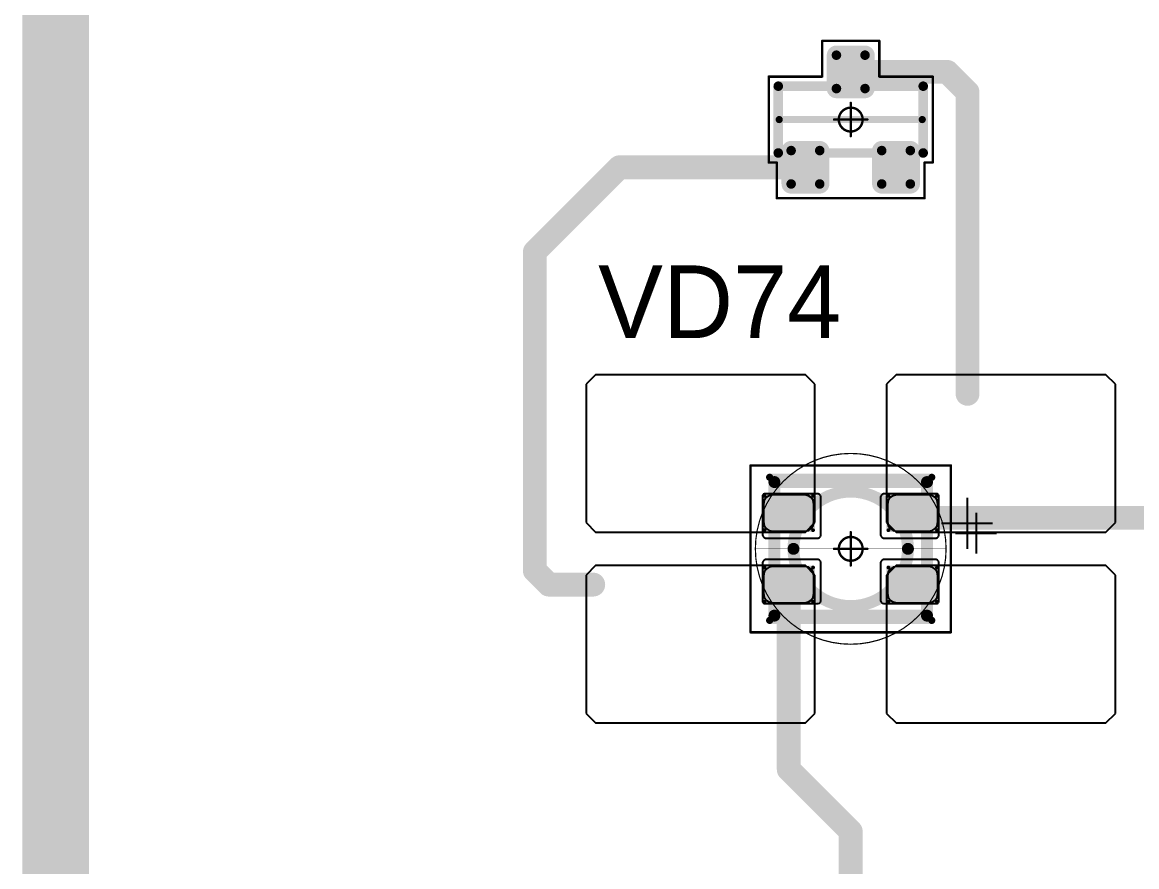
# Model space of a CAD drawing. Header units: millimetres. Extents: x 0 to 400, y 0 to 511.
# Drawn here: x 162.62 to 186, y 234.84 to 252.54 of the extents above; entities that cross this region are included whole.
import ezdxf

# ---------------------------------------------------------------- set-up
doc = ezdxf.new("R2010")
doc.units = ezdxf.units.MM
for name, color, linetype in [('Mechanical13', 56, 'Continuous'), ('Mechanical15', 56, 'Continuous'), ('Mechanical2', 216, 'Continuous'), ('TopLayer', 1, 'Continuous'), ('TopOverlay', 2, 'Continuous'), ('TopPaste', 8, 'Continuous'), ('TopSolder', 216, 'Continuous')]:
    doc.layers.add(name, color=color, linetype=linetype)

# ---------------------------------------------------------------- blocks, each defined once
blk = doc.blocks.new('SOT23_523')
at = {"layer": 'Mechanical13', "const_width": 0.2}
for points in [[(-0.7, 1.52), (0.7, 1.52)], [(-0.7, 1.52), (-0.7, -1.52)], [(0.7, 1.52), (0.7, -1.52)], [(-0.7, -1.52), (0.7, -1.52)]]:
    blk.add_lwpolyline(points, dxfattribs=at)
at = {"layer": 'Mechanical13', "const_width": 0.1}
for points in [[(-0.75, 1.52, 1), (-0.65, 1.52, 1)], [(-0.75, 1.52, 1), (-0.65, 1.52, 1)], [(0.65, 1.52, 1), (0.75, 1.52, 1)], [(0.65, 1.52, 1), (0.75, 1.52, 1)], [(-0.75, -1.52, 1), (-0.65, -1.52, 1)], [(-0.75, -1.52, 1), (-0.65, -1.52, 1)], [(0.65, -1.52, 1), (0.75, -1.52, 1)], [(0.65, -1.52, 1), (0.75, -1.52, 1)]]:
    blk.add_lwpolyline(points, format="xyb", close=True, dxfattribs=at)
at = {"layer": 'Mechanical15', "const_width": 0.05}
for points in [[(-0.9, 1.72), (-0.9, 1.55)], [(-0.9, 1.72), (0.9, 1.72)], [(0.9, 1.72), (0.9, 0.6)], [(-1.65, 1.55), (-1.65, -1.55)], [(-1.65, 1.55), (-0.9, 1.55)], [(0.9, 0.6), (1.65, 0.6)], [(1.65, 0.6), (1.65, -0.6)], [(0, 0.35), (0, -0.35)], [(-0.35, 0), (0.35, 0)], [(0.9, -0.6), (1.65, -0.6)], [(0.9, -0.6), (0.9, -1.72)], [(-1.65, -1.55), (-0.9, -1.55)], [(-0.9, -1.55), (-0.9, -1.72)], [(-0.9, -1.72), (0.9, -1.72)]]:
    blk.add_lwpolyline(points, dxfattribs=at)
at = {"layer": 'Mechanical15'}
for points, const_width in [([(-0.913, 1.72, 1), (-0.888, 1.72, 1)], 0.025), ([(-0.913, 1.72, 1), (-0.888, 1.72, 1)], 0.025), ([(0.888, 1.72, 1), (0.913, 1.72, 1)], 0.025), ([(0.888, 1.72, 1), (0.913, 1.72, 1)], 0.025), ([(-1.662, 1.55, 1), (-1.637, 1.55, 1)], 0.025), ([(-1.662, 1.55, 1), (-1.637, 1.55, 1)], 0.025), ([(-0.913, 1.55, 1), (-0.888, 1.55, 1)], 0.025), ([(-0.913, 1.55, 1), (-0.888, 1.55, 1)], 0.025), ([(0.888, 0.6, 1), (0.913, 0.6, 1)], 0.025), ([(0.888, 0.6, 1), (0.913, 0.6, 1)], 0.025), ([(1.637, 0.6, 1), (1.662, 0.6, 1)], 0.025), ([(1.637, 0.6, 1), (1.662, 0.6, 1)], 0.025), ([(0.25, 0, 1), (-0.25, 0, 1)], 0.05), ([(-0.012, 0.35, 1), (0.012, 0.35, 1)], 0.025), ([(-0.362, 0, 1), (-0.337, 0, 1)], 0.025), ([(-0.262, 0, 1), (-0.238, 0, 1)], 0.025), ([(0.238, 0, 1), (0.262, 0, 1)], 0.025), ([(0.337, 0, 1), (0.362, 0, 1)], 0.025), ([(-0.012, -0.35, 1), (0.012, -0.35, 1)], 0.025), ([(0.888, -0.6, 1), (0.913, -0.6, 1)], 0.025), ([(0.888, -0.6, 1), (0.913, -0.6, 1)], 0.025), ([(1.637, -0.6, 1), (1.662, -0.6, 1)], 0.025), ([(1.637, -0.6, 1), (1.662, -0.6, 1)], 0.025), ([(-1.662, -1.55, 1), (-1.637, -1.55, 1)], 0.025), ([(-1.662, -1.55, 1), (-1.637, -1.55, 1)], 0.025), ([(-0.913, -1.55, 1), (-0.888, -1.55, 1)], 0.025), ([(-0.913, -1.55, 1), (-0.888, -1.55, 1)], 0.025), ([(-0.913, -1.72, 1), (-0.888, -1.72, 1)], 0.025), ([(-0.913, -1.72, 1), (-0.888, -1.72, 1)], 0.025), ([(0.888, -1.72, 1), (0.913, -1.72, 1)], 0.025), ([(0.888, -1.72, 1), (0.913, -1.72, 1)], 0.025)]:
    blk.add_lwpolyline(points, format="xyb", close=True, dxfattribs=dict(at, const_width=const_width))
at = {"layer": 'TopLayer', "const_width": 0.1}
for points in [[(-1.4, 1.25, 1), (-1.3, 1.25, 1)], [(-0.7, 1.25, 1), (-0.6, 1.25, 1)], [(-1.4, 0.65, 1), (-1.3, 0.65, 1)], [(-0.7, 0.65, 1), (-0.6, 0.65, 1)], [(0.6, 0.3, 1), (0.7, 0.3, 1)], [(1.3, 0.3, 1), (1.4, 0.3, 1)], [(0.6, -0.3, 1), (0.7, -0.3, 1)], [(1.3, -0.3, 1), (1.4, -0.3, 1)], [(-1.4, -0.65, 1), (-1.3, -0.65, 1)], [(-0.7, -0.65, 1), (-0.6, -0.65, 1)], [(-1.4, -1.25, 1), (-1.3, -1.25, 1)], [(-0.7, -1.25, 1), (-0.6, -1.25, 1)]]:
    blk.add_lwpolyline(points, format="xyb", close=True, dxfattribs=at)
at = {"layer": 'TopLayer'}
for points in [[(-1.45, 1.25), (-1.45, 0.65), (-0.55, 1.25), (-0.55, 0.65)], [(-1.35, 1.35), (-1.35, 0.55), (-0.65, 1.35), (-0.65, 0.55)], [(0.55, 0.3), (0.55, -0.3), (1.45, 0.3), (1.45, -0.3)], [(0.65, 0.4), (0.65, -0.4), (1.35, 0.4), (1.35, -0.4)], [(-1.45, -0.65), (-1.45, -1.25), (-0.55, -0.65), (-0.55, -1.25)], [(-1.35, -0.55), (-1.35, -1.35), (-0.65, -0.55), (-0.65, -1.35)]]:
    blk.add_solid(points, dxfattribs=at)
at = {"layer": 'TopOverlay', "const_width": 0.15}
blk.add_lwpolyline([(0, 1.5), (0, -1.5)], dxfattribs=at)
at = {"layer": 'TopOverlay', "const_width": 0.075}
for points in [[(-0.038, 1.5, 1), (0.038, 1.5, 1)], [(-0.038, -1.5, 1), (0.038, -1.5, 1)]]:
    blk.add_lwpolyline(points, format="xyb", close=True, dxfattribs=at)
at = {"layer": 'TopPaste', "const_width": 0.075}
for points in [[(-1.387, 1.25, 1), (-1.313, 1.25, 1)], [(-0.687, 1.25, 1), (-0.613, 1.25, 1)], [(-1.387, 0.65, 1), (-1.313, 0.65, 1)], [(-0.687, 0.65, 1), (-0.613, 0.65, 1)], [(0.613, 0.3, 1), (0.687, 0.3, 1)], [(1.313, 0.3, 1), (1.387, 0.3, 1)], [(0.613, -0.3, 1), (0.687, -0.3, 1)], [(1.313, -0.3, 1), (1.387, -0.3, 1)], [(-1.387, -0.65, 1), (-1.313, -0.65, 1)], [(-0.687, -0.65, 1), (-0.613, -0.65, 1)], [(-1.387, -1.25, 1), (-1.313, -1.25, 1)], [(-0.687, -1.25, 1), (-0.613, -1.25, 1)]]:
    blk.add_lwpolyline(points, format="xyb", close=True, dxfattribs=at)
at = {"layer": 'TopPaste'}
for points in [[(-1.425, 1.25), (-1.425, 0.65), (-0.575, 1.25), (-0.575, 0.65)], [(-1.35, 1.325), (-1.35, 0.575), (-0.65, 1.325), (-0.65, 0.575)], [(0.575, 0.3), (0.575, -0.3), (1.425, 0.3), (1.425, -0.3)], [(0.65, 0.375), (0.65, -0.375), (1.35, 0.375), (1.35, -0.375)], [(-1.425, -0.65), (-1.425, -1.25), (-0.575, -0.65), (-0.575, -1.25)], [(-1.35, -0.575), (-1.35, -1.325), (-0.65, -0.575), (-0.65, -1.325)]]:
    blk.add_solid(points, dxfattribs=at)
at = {"layer": 'TopSolder', "const_width": 0.202}
for points in [[(-1.451, 1.25, 1), (-1.249, 1.25, 1)], [(-0.751, 1.25, 1), (-0.549, 1.25, 1)], [(-1.451, 0.65, 1), (-1.249, 0.65, 1)], [(-0.751, 0.65, 1), (-0.549, 0.65, 1)], [(0.549, 0.3, 1), (0.751, 0.3, 1)], [(1.249, 0.3, 1), (1.451, 0.3, 1)], [(0.549, -0.3, 1), (0.751, -0.3, 1)], [(1.249, -0.3, 1), (1.451, -0.3, 1)], [(-1.451, -0.65, 1), (-1.249, -0.65, 1)], [(-0.751, -0.65, 1), (-0.549, -0.65, 1)], [(-1.451, -1.25, 1), (-1.249, -1.25, 1)], [(-0.751, -1.25, 1), (-0.549, -1.25, 1)]]:
    blk.add_lwpolyline(points, format="xyb", close=True, dxfattribs=at)
at = {"layer": 'TopSolder'}
for points in [[(-1.35, 1.452), (-1.35, 0.448), (-0.65, 1.452), (-0.65, 0.448)], [(-1.552, 1.25), (-1.552, 0.65), (-0.448, 1.25), (-0.448, 0.65)], [(0.65, 0.502), (0.65, -0.502), (1.35, 0.502), (1.35, -0.502)], [(0.448, 0.3), (0.448, -0.3), (1.552, 0.3), (1.552, -0.3)], [(-1.35, -0.448), (-1.35, -1.452), (-0.65, -0.448), (-0.65, -1.452)], [(-1.552, -0.65), (-1.552, -1.25), (-0.448, -0.65), (-0.448, -1.25)]]:
    blk.add_solid(points, dxfattribs=at)
blk = doc.blocks.new('E65F_727')
at = {"layer": 'Mechanical13'}
for p, q in [((2.441, 1.071), (2.441, 0)), ((1.905, 0.536), (2.976, 0.536))]:
    blk.add_line(p, q, dxfattribs=at)
at = {"layer": 'Mechanical13', "const_width": 0.25}
for points in [[(-1.6, -1.4), (-1.6, 1.4)], [(-1.6, 1.4), (1.6, 1.4)], [(1.6, -1.4), (1.6, 1.4)], [(-1.6, -1.4), (1.6, -1.4)]]:
    blk.add_lwpolyline(points, dxfattribs=at)
at = {"layer": 'Mechanical13'}
for points, const_width in [([(-1.663, 1.4, 1), (-1.538, 1.4, 1)], 0.125), ([(-1.663, 1.4, 1), (-1.538, 1.4, 1)], 0.125), ([(1.537, 1.4, 1), (1.662, 1.4, 1)], 0.125), ([(1.537, 1.4, 1), (1.662, 1.4, 1)], 0.125), ([(1.2, 0, 1), (-1.2, 0, 1)], 0.25), ([(-1.263, 0, 1), (-1.138, 0, 1)], 0.125), ([(1.137, 0, 1), (1.262, 0, 1)], 0.125), ([(-1.663, -1.4, 1), (-1.538, -1.4, 1)], 0.125), ([(-1.663, -1.4, 1), (-1.538, -1.4, 1)], 0.125), ([(1.537, -1.4, 1), (1.662, -1.4, 1)], 0.125), ([(1.537, -1.4, 1), (1.662, -1.4, 1)], 0.125)]:
    blk.add_lwpolyline(points, format="xyb", close=True, dxfattribs=dict(at, const_width=const_width))
at = {"layer": 'Mechanical15', "const_width": 0.05}
for points in [[(-2.1, 1.75), (2.1, 1.75)], [(-2.1, -1.75), (-2.1, 1.75)], [(2.1, -1.75), (2.1, 1.75)], [(0, -0.35), (0, 0.35)], [(0, -0.35), (0, 0.35)], [(-0.35, 0), (0.35, 0)], [(-0.35, 0), (0.35, 0)], [(-2.1, -1.75), (2.1, -1.75)]]:
    blk.add_lwpolyline(points, dxfattribs=at)
at = {"layer": 'Mechanical15'}
for points, const_width in [([(-2.113, 1.75, 1), (-2.088, 1.75, 1)], 0.025), ([(-2.113, 1.75, 1), (-2.088, 1.75, 1)], 0.025), ([(2.087, 1.75, 1), (2.112, 1.75, 1)], 0.025), ([(2.087, 1.75, 1), (2.112, 1.75, 1)], 0.025), ([(0.25, 0, 1), (-0.25, 0, 1)], 0.05), ([(0.25, 0, 1), (-0.25, 0, 1)], 0.05), ([(-0.013, 0.35, 1), (0.012, 0.35, 1)], 0.025), ([(-0.013, 0.35, 1), (0.012, 0.35, 1)], 0.025), ([(-0.363, 0, 1), (-0.338, 0, 1)], 0.025), ([(-0.363, 0, 1), (-0.338, 0, 1)], 0.025), ([(-0.263, 0, 1), (-0.238, 0, 1)], 0.025), ([(-0.263, 0, 1), (-0.238, 0, 1)], 0.025), ([(0.237, 0, 1), (0.262, 0, 1)], 0.025), ([(0.237, 0, 1), (0.262, 0, 1)], 0.025), ([(0.337, 0, 1), (0.362, 0, 1)], 0.025), ([(0.337, 0, 1), (0.362, 0, 1)], 0.025), ([(-0.013, -0.35, 1), (0.012, -0.35, 1)], 0.025), ([(-0.013, -0.35, 1), (0.012, -0.35, 1)], 0.025), ([(-2.113, -1.75, 1), (-2.088, -1.75, 1)], 0.025), ([(-2.113, -1.75, 1), (-2.088, -1.75, 1)], 0.025), ([(2.087, -1.75, 1), (2.112, -1.75, 1)], 0.025), ([(2.087, -1.75, 1), (2.112, -1.75, 1)], 0.025)]:
    blk.add_lwpolyline(points, format="xyb", close=True, dxfattribs=dict(at, const_width=const_width))
at = {"layer": 'TopLayer'}
for p, q in [((-5.35, 3.65), (-5.55, 3.45)), ((-0.95, 3.65), (-5.35, 3.65)), ((-5.35, 3.65), (-5.35, 3.65)), ((-0.75, 3.45), (-0.95, 3.65)), ((0.95, 3.65), (0.75, 3.45)), ((5.35, 3.65), (0.95, 3.65)), ((0.95, 3.65), (0.95, 3.65)), ((5.55, 3.45), (5.35, 3.65)), ((-5.55, 3.45), (-5.55, 3.45)), ((-5.55, 3.45), (-5.55, 0.55)), ((-0.75, 0.55), (-0.75, 3.45)), ((0.75, 3.45), (0.75, 3.45)), ((0.75, 3.45), (0.75, 0.55)), ((5.55, 0.55), (5.55, 3.45)), ((-5.55, 0.55), (-5.35, 0.35)), ((-0.95, 0.35), (-0.75, 0.55)), ((0.75, 0.55), (0.95, 0.35)), ((5.35, 0.35), (5.55, 0.55)), ((-5.35, 0.35), (-0.95, 0.35)), ((0.95, 0.35), (5.35, 0.35)), ((-5.35, -0.35), (-5.55, -0.55)), ((-0.95, -0.35), (-5.35, -0.35)), ((-5.35, -0.35), (-5.35, -0.35)), ((-0.75, -0.55), (-0.95, -0.35)), ((0.95, -0.35), (0.75, -0.55)), ((5.35, -0.35), (0.95, -0.35)), ((0.95, -0.35), (0.95, -0.35)), ((5.55, -0.55), (5.35, -0.35)), ((-5.55, -0.55), (-5.55, -0.55)), ((-5.55, -0.55), (-5.55, -3.45)), ((-0.75, -3.45), (-0.75, -0.55)), ((0.75, -0.55), (0.75, -0.55)), ((0.75, -0.55), (0.75, -3.45)), ((5.55, -3.45), (5.55, -0.55)), ((-5.55, -3.45), (-5.35, -3.65)), ((-0.95, -3.65), (-0.75, -3.45)), ((0.75, -3.45), (0.95, -3.65)), ((5.35, -3.65), (5.55, -3.45)), ((-5.35, -3.65), (-0.95, -3.65)), ((0.95, -3.65), (5.35, -3.65))]:
    blk.add_line(p, q, dxfattribs=at)
at = {"layer": 'TopLayer', "const_width": 0.04}
for points in [[(-1.83, 1.11, 1), (-1.79, 1.11, 1)], [(-0.81, 1.11, 1), (-0.77, 1.11, 1)], [(0.77, 1.11, 1), (0.81, 1.11, 1)], [(1.79, 1.11, 1), (1.83, 1.11, 1)], [(-1.83, 0.39, 1), (-1.79, 0.39, 1)], [(-0.81, 0.39, 1), (-0.77, 0.39, 1)], [(0.77, 0.39, 1), (0.81, 0.39, 1)], [(1.79, 0.39, 1), (1.83, 0.39, 1)], [(-1.83, -0.39, 1), (-1.79, -0.39, 1)], [(-0.81, -0.39, 1), (-0.77, -0.39, 1)], [(0.77, -0.39, 1), (0.81, -0.39, 1)], [(1.79, -0.39, 1), (1.83, -0.39, 1)], [(-1.83, -1.11, 1), (-1.79, -1.11, 1)], [(-0.81, -1.11, 1), (-0.77, -1.11, 1)], [(0.77, -1.11, 1), (0.81, -1.11, 1)], [(1.79, -1.11, 1), (1.83, -1.11, 1)]]:
    blk.add_lwpolyline(points, format="xyb", close=True, dxfattribs=at)
at = {"layer": 'TopLayer'}
for points in [[(-1.85, 1.11), (-1.85, 0.39), (-0.75, 1.11), (-0.75, 0.39)], [(-1.81, 1.15), (-1.81, 0.35), (-0.79, 1.15), (-0.79, 0.35)], [(0.75, 1.11), (0.75, 0.39), (1.85, 1.11), (1.85, 0.39)], [(0.79, 1.15), (0.79, 0.35), (1.81, 1.15), (1.81, 0.35)], [(-1.85, -0.39), (-1.85, -1.11), (-0.75, -0.39), (-0.75, -1.11)], [(-1.81, -0.35), (-1.81, -1.15), (-0.79, -0.35), (-0.79, -1.15)], [(0.75, -0.39), (0.75, -1.11), (1.85, -0.39), (1.85, -1.11)], [(0.79, -0.35), (0.79, -1.15), (1.81, -0.35), (1.81, -1.15)]]:
    blk.add_solid(points, dxfattribs=at)
at = {"layer": 'TopOverlay'}
for p, q in [((2.628, 0.757), (2.628, -0.1)), ((2.2, 0.328), (3.057, 0.328))]:
    blk.add_line(p, q, dxfattribs=at)
at = {"layer": 'TopOverlay', "const_width": 0.15}
for points in [[(-1.7, 1.5), (1.7, 1.5)], [(-1.7, -1.5), (1.7, -1.5)]]:
    blk.add_lwpolyline(points, dxfattribs=at)
at = {"layer": 'TopOverlay', "const_width": 0.075}
for points in [[(-1.738, 1.5, 1), (-1.663, 1.5, 1)], [(1.662, 1.5, 1), (1.737, 1.5, 1)], [(-1.738, -1.5, 1), (-1.663, -1.5, 1)], [(1.662, -1.5, 1), (1.737, -1.5, 1)]]:
    blk.add_lwpolyline(points, format="xyb", close=True, dxfattribs=at)
at = {"layer": 'TopPaste'}
for p, q in [((-1.814, 1.011), (-1.829, 0.938)), ((-1.829, 0.938), (-1.829, 0.563)), ((-1.773, 1.073), (-1.814, 1.011)), ((-1.711, 1.114), (-1.773, 1.073)), ((-1.638, 1.129), (-1.711, 1.114)), ((-0.963, 1.129), (-1.638, 1.129)), ((-0.889, 1.114), (-0.963, 1.129)), ((-0.827, 1.073), (-0.889, 1.114)), ((-0.786, 1.011), (-0.827, 1.073)), ((-0.771, 0.938), (-0.786, 1.011)), ((-0.771, 0.563), (-0.771, 0.938)), ((0.786, 1.011), (0.771, 0.938)), ((0.771, 0.938), (0.771, 0.563)), ((0.827, 1.073), (0.786, 1.011)), ((0.889, 1.114), (0.827, 1.073)), ((0.962, 1.129), (0.889, 1.114)), ((1.637, 1.129), (0.962, 1.129)), ((1.711, 1.114), (1.637, 1.129)), ((1.773, 1.073), (1.711, 1.114)), ((1.814, 1.011), (1.773, 1.073)), ((1.829, 0.938), (1.814, 1.011)), ((1.829, 0.563), (1.829, 0.938)), ((-1.829, 0.563), (-1.814, 0.489)), ((-1.814, 0.489), (-1.773, 0.427)), ((-0.827, 0.427), (-0.786, 0.489)), ((-0.786, 0.489), (-0.771, 0.563)), ((0.771, 0.563), (0.786, 0.489)), ((0.786, 0.489), (0.827, 0.427)), ((1.773, 0.427), (1.814, 0.489)), ((1.814, 0.489), (1.829, 0.563)), ((-1.773, 0.427), (-1.711, 0.386)), ((-1.711, 0.386), (-1.638, 0.371)), ((-1.638, 0.371), (-0.963, 0.371)), ((-0.963, 0.371), (-0.889, 0.386)), ((-0.889, 0.386), (-0.827, 0.427)), ((0.827, 0.427), (0.889, 0.386)), ((0.889, 0.386), (0.962, 0.371)), ((0.962, 0.371), (1.637, 0.371)), ((1.637, 0.371), (1.711, 0.386)), ((1.711, 0.386), (1.773, 0.427)), ((-1.773, -0.427), (-1.814, -0.489)), ((-1.711, -0.386), (-1.773, -0.427)), ((-1.638, -0.371), (-1.711, -0.386)), ((-0.963, -0.371), (-1.638, -0.371)), ((-0.889, -0.386), (-0.963, -0.371)), ((-0.827, -0.427), (-0.889, -0.386)), ((-0.786, -0.489), (-0.827, -0.427)), ((0.827, -0.427), (0.786, -0.489)), ((0.889, -0.386), (0.827, -0.427)), ((0.962, -0.371), (0.889, -0.386)), ((1.637, -0.371), (0.962, -0.371)), ((1.711, -0.386), (1.637, -0.371)), ((1.773, -0.427), (1.711, -0.386)), ((1.814, -0.489), (1.773, -0.427)), ((-1.814, -0.489), (-1.829, -0.563)), ((-1.829, -0.563), (-1.829, -0.938)), ((-0.771, -0.563), (-0.786, -0.489)), ((-0.771, -0.938), (-0.771, -0.563)), ((0.786, -0.489), (0.771, -0.563)), ((0.771, -0.563), (0.771, -0.938)), ((1.829, -0.563), (1.814, -0.489)), ((1.829, -0.938), (1.829, -0.563)), ((-1.829, -0.938), (-1.814, -1.011)), ((-1.814, -1.011), (-1.773, -1.073)), ((-1.773, -1.073), (-1.711, -1.114)), ((-1.711, -1.114), (-1.638, -1.129)), ((-1.638, -1.129), (-0.963, -1.129)), ((-0.963, -1.129), (-0.889, -1.114)), ((-0.889, -1.114), (-0.827, -1.073)), ((-0.827, -1.073), (-0.786, -1.011)), ((-0.786, -1.011), (-0.771, -0.938)), ((0.771, -0.938), (0.786, -1.011)), ((0.786, -1.011), (0.827, -1.073)), ((0.827, -1.073), (0.889, -1.114)), ((0.889, -1.114), (0.962, -1.129)), ((0.962, -1.129), (1.637, -1.129)), ((1.637, -1.129), (1.711, -1.114)), ((1.711, -1.114), (1.773, -1.073)), ((1.773, -1.073), (1.814, -1.011)), ((1.814, -1.011), (1.829, -0.938))]:
    blk.add_line(p, q, dxfattribs=at)
at = {"layer": 'TopSolder'}
for p, q in [((-1.842, 1.129), (-1.85, 1.111)), ((-1.85, 1.111), (-1.85, 1.101)), ((-1.85, 1.101), (-1.85, 1.101)), ((-1.85, 1.101), (-1.85, 0.301)), ((-1.828, 1.143), (-1.842, 1.129)), ((-1.81, 1.151), (-1.828, 1.143)), ((-1.8, 1.151), (-1.81, 1.151)), ((-0.7, 1.151), (-1.8, 1.151)), ((-0.685, 1.151), (-0.7, 1.151)), ((-0.7, 1.151), (-0.7, 1.151)), ((-0.658, 1.139), (-0.685, 1.151)), ((-0.636, 1.118), (-0.658, 1.139)), ((-0.625, 1.09), (-0.636, 1.118)), ((-0.625, 1.076), (-0.625, 1.09)), ((-0.625, 0.301), (-0.625, 1.076)), ((0.636, 1.118), (0.625, 1.09)), ((0.625, 1.09), (0.625, 1.076)), ((0.625, 1.076), (0.625, 1.076)), ((0.625, 1.076), (0.625, 0.301)), ((0.657, 1.139), (0.636, 1.118)), ((0.685, 1.151), (0.657, 1.139)), ((0.7, 1.151), (0.685, 1.151)), ((1.8, 1.151), (0.7, 1.151)), ((1.81, 1.151), (1.8, 1.151)), ((1.8, 1.151), (1.8, 1.151)), ((1.828, 1.143), (1.81, 1.151)), ((1.842, 1.129), (1.828, 1.143)), ((1.85, 1.111), (1.842, 1.129)), ((1.85, 1.101), (1.85, 1.111)), ((1.85, 0.301), (1.85, 1.101)), ((-1.85, 0.301), (-1.85, 0.286)), ((-1.85, 0.286), (-1.839, 0.258)), ((-1.839, 0.258), (-1.818, 0.237)), ((-1.818, 0.237), (-1.79, 0.226)), ((-0.685, 0.226), (-0.658, 0.237)), ((-0.658, 0.237), (-0.636, 0.258)), ((-0.636, 0.258), (-0.625, 0.286)), ((-0.625, 0.286), (-0.625, 0.301)), ((-0.625, 0.301), (-0.625, 0.301)), ((0.625, 0.301), (0.625, 0.286)), ((0.625, 0.286), (0.636, 0.258)), ((0.636, 0.258), (0.657, 0.237)), ((0.657, 0.237), (0.685, 0.226)), ((1.79, 0.226), (1.817, 0.237)), ((1.817, 0.237), (1.839, 0.258)), ((1.839, 0.258), (1.85, 0.286)), ((1.85, 0.286), (1.85, 0.301)), ((1.85, 0.301), (1.85, 0.301)), ((-1.79, 0.226), (-1.775, 0.226)), ((-1.775, 0.226), (-1.775, 0.226)), ((-1.775, 0.226), (-0.7, 0.226)), ((-0.7, 0.226), (-0.685, 0.226)), ((0.685, 0.226), (0.7, 0.226)), ((0.7, 0.226), (0.7, 0.226)), ((0.7, 0.226), (1.775, 0.226)), ((1.775, 0.226), (1.79, 0.226)), ((-1.79, -0.224), (-1.818, -0.236)), ((-1.775, -0.224), (-1.79, -0.224)), ((-0.7, -0.224), (-1.775, -0.224)), ((-0.685, -0.224), (-0.7, -0.224)), ((-0.7, -0.224), (-0.7, -0.224)), ((-0.658, -0.236), (-0.685, -0.224)), ((0.685, -0.224), (0.657, -0.236)), ((0.7, -0.224), (0.685, -0.224)), ((1.775, -0.224), (0.7, -0.224)), ((1.79, -0.224), (1.775, -0.224)), ((1.775, -0.224), (1.775, -0.224)), ((1.817, -0.236), (1.79, -0.224)), ((-1.839, -0.257), (-1.85, -0.285)), ((-1.85, -0.285), (-1.85, -0.299)), ((-1.85, -0.299), (-1.85, -0.299)), ((-1.85, -0.299), (-1.85, -1.099)), ((-1.818, -0.236), (-1.839, -0.257)), ((-0.636, -0.257), (-0.658, -0.236)), ((-0.625, -0.285), (-0.636, -0.257)), ((-0.625, -0.299), (-0.625, -0.285)), ((-0.625, -1.074), (-0.625, -0.299)), ((0.636, -0.257), (0.625, -0.285)), ((0.625, -0.285), (0.625, -0.299)), ((0.625, -0.299), (0.625, -0.299)), ((0.625, -0.299), (0.625, -1.074)), ((0.657, -0.236), (0.636, -0.257)), ((1.839, -0.257), (1.817, -0.236)), ((1.85, -0.285), (1.839, -0.257)), ((1.85, -0.299), (1.85, -0.285)), ((1.85, -1.099), (1.85, -0.299)), ((-1.85, -1.099), (-1.85, -1.109)), ((-1.85, -1.109), (-1.842, -1.128)), ((-1.842, -1.128), (-1.828, -1.142)), ((-1.828, -1.142), (-1.81, -1.149)), ((-1.81, -1.149), (-1.8, -1.149)), ((-1.8, -1.149), (-0.7, -1.149)), ((-1.8, -1.149), (-1.8, -1.149)), ((-0.7, -1.149), (-0.685, -1.149)), ((-0.685, -1.149), (-0.658, -1.138)), ((-0.658, -1.138), (-0.636, -1.117)), ((-0.636, -1.117), (-0.625, -1.089)), ((-0.625, -1.089), (-0.625, -1.074)), ((-0.625, -1.074), (-0.625, -1.074)), ((0.625, -1.074), (0.625, -1.089)), ((0.625, -1.089), (0.636, -1.117)), ((0.636, -1.117), (0.657, -1.138)), ((0.657, -1.138), (0.685, -1.149)), ((0.685, -1.149), (0.7, -1.149)), ((0.7, -1.149), (1.8, -1.149)), ((0.7, -1.149), (0.7, -1.149)), ((1.8, -1.149), (1.81, -1.149)), ((1.81, -1.149), (1.828, -1.142)), ((1.828, -1.142), (1.842, -1.128)), ((1.842, -1.128), (1.85, -1.109)), ((1.85, -1.109), (1.85, -1.099)), ((1.85, -1.099), (1.85, -1.099))]:
    blk.add_line(p, q, dxfattribs=at)

msp = doc.modelspace()

# ---------------------------------------------------------------- linework, layer by layer
at = {"layer": 'Mechanical2'}
for points, const_width in [([(182, 241.5, 1), (178, 241.5, 1)], 0.0254), ([(180, 243.5, 1), (180, 243.5, 1)], 0.0005), ([(177.994, 241.5, 1), (178.006, 241.5, 1)], 0.0127), ([(178, 241.5, 1), (178, 241.5, 1)], 0.0005), ([(181.994, 241.5, 1), (182.006, 241.5, 1)], 0.0127), ([(182, 241.5, 1), (182, 241.5, 1)], 0.0005), ([(180, 239.5, 1), (180, 239.5, 1)], 0.0005)]:
    msp.add_lwpolyline(points, format="xyb", close=True, dxfattribs=dict(at, const_width=const_width))
at = {"layer": 'Mechanical2', "const_width": 0.001}
for points in [[(180, 239.5), (180, 243.5)], [(178, 241.5), (182, 241.5)]]:
    msp.add_lwpolyline(points, dxfattribs=at)
at = {"layer": 'TopLayer'}
for points, const_width in [([(163.325, 198.9), (163.325, 259.05)], 1.4), ([(180, 251.5), (182.025, 251.5)], 0.5), ([(182.025, 251.5), (182.45, 251.075)], 0.5), ([(182.45, 244.75), (182.45, 251.075)], 0.5), ([(173.375, 247.725), (175.15, 249.5)], 0.5), ([(175.15, 249.5), (179.05, 249.5)], 0.5), ([(173.375, 242.15), (173.375, 247.725)], 0.5), ([(173.375, 241.043), (173.375, 242.15)], 0.5), ([(181.4, 242.15), (193.375, 242.15)], 0.5), ([(173.375, 241.043), (173.668, 240.75)], 0.5), ([(173.668, 240.75), (174.6, 240.75)], 0.5), ([(178.7, 236.875), (178.7, 240.75)], 0.5), ([(178.7, 236.875), (180, 235.575)], 0.5), ([(180, 231.5), (180, 235.575)], 0.5)]:
    msp.add_lwpolyline(points, dxfattribs=dict(at, const_width=const_width))
at = {"layer": 'TopLayer', "const_width": 0.25}
for points in [[(179.875, 251.5, 1), (180.125, 251.5, 1)], [(181.9, 251.5, 1), (182.15, 251.5, 1)], [(181.9, 251.5, 1), (182.15, 251.5, 1)], [(182.325, 251.075, 1), (182.575, 251.075, 1)], [(182.325, 251.075, 1), (182.575, 251.075, 1)], [(175.025, 249.5, 1), (175.275, 249.5, 1)], [(175.025, 249.5, 1), (175.275, 249.5, 1)], [(178.925, 249.5, 1), (179.175, 249.5, 1)], [(173.25, 247.725, 1), (173.5, 247.725, 1)], [(173.25, 247.725, 1), (173.5, 247.725, 1)], [(182.325, 244.75, 1), (182.575, 244.75, 1)], [(173.25, 242.15, 1), (173.5, 242.15, 1)], [(173.25, 242.15, 1), (173.5, 242.15, 1)], [(181.275, 242.15, 1), (181.525, 242.15, 1)], [(173.25, 241.043, 1), (173.5, 241.043, 1)], [(173.25, 241.043, 1), (173.5, 241.043, 1)], [(173.543, 240.75, 1), (173.793, 240.75, 1)], [(173.543, 240.75, 1), (173.793, 240.75, 1)], [(174.475, 240.75, 1), (174.725, 240.75, 1)], [(178.575, 240.75, 1), (178.825, 240.75, 1)], [(178.575, 236.875, 1), (178.825, 236.875, 1)], [(178.575, 236.875, 1), (178.825, 236.875, 1)], [(179.875, 235.575, 1), (180.125, 235.575, 1)], [(179.875, 235.575, 1), (180.125, 235.575, 1)]]:
    msp.add_lwpolyline(points, format="xyb", close=True, dxfattribs=at)

# ---------------------------------------------------------------- block references
for name, p, rotation in [('SOT23_523', (180, 250.5), 90), ('E65F_727', (180, 241.5), 360)]:
    msp.add_blockref(name, p, dxfattribs=dict(rotation=rotation))

# ---------------------------------------------------------------- texts
at = {"layer": 'TopOverlay'}
msp.add_text('VD74', height=1.524, dxfattribs=at).set_placement((174.702, 245.919))

doc.saveas('drawing.dxf')
